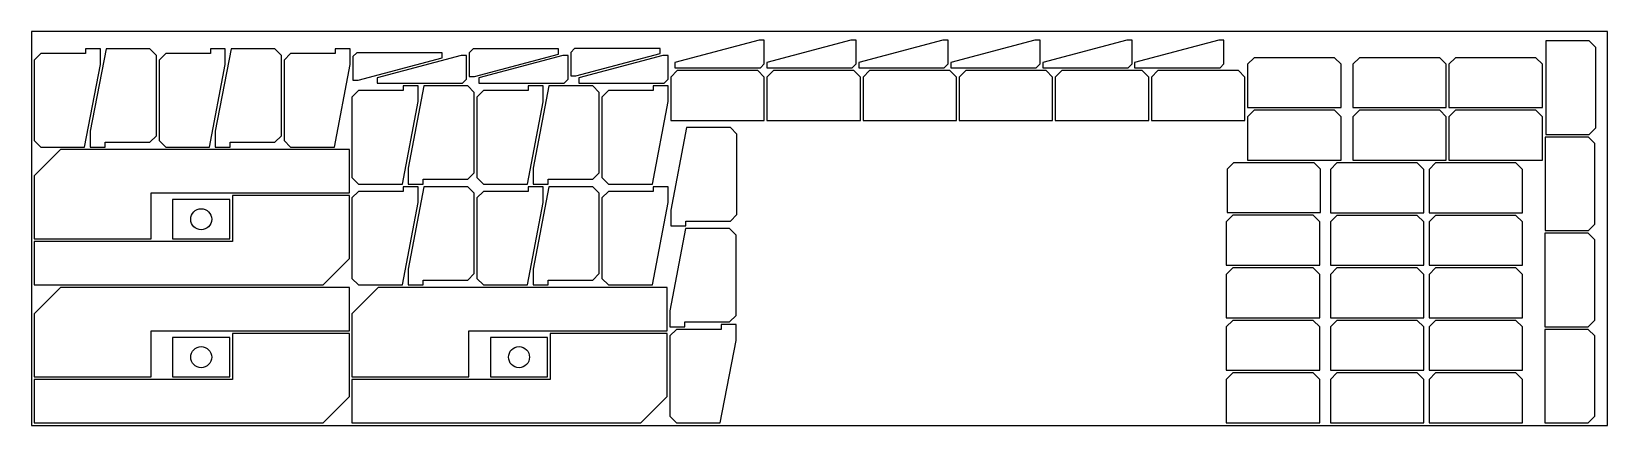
# Model space of a CAD drawing. Header units: metres. Extents: x 0 to 6000, y 0 to 1500.
import ezdxf

# ---------------------------------------------------------------- set-up
doc = ezdxf.new("R2010")
doc.units = ezdxf.units.M

msp = doc.modelspace()

# ---------------------------------------------------------------- linework, layer by layer
for points in [[(0, 0), (6000, 0), (6000, 1500), (0, 1500)], [(2449.8, 1361.8), (2774.8, 1361.8), (2789.8, 1376.8), (2789.8, 1466.8), (2769.8, 1466.8), (2449.8, 1381.8)], [(2799.8, 1361.8), (3124.8, 1361.8), (3139.8, 1376.8), (3139.8, 1466.8), (3119.8, 1466.8), (2799.8, 1381.8)], [(3149.8, 1361.8), (3474.8, 1361.8), (3489.8, 1376.8), (3489.8, 1466.8), (3469.8, 1466.8), (3149.8, 1381.8)], [(3499.8, 1361.8), (3824.8, 1361.8), (3839.8, 1376.8), (3839.8, 1466.8), (3819.8, 1466.8), (3499.8, 1381.8)], [(3849.8, 1361.8), (4174.8, 1361.8), (4189.8, 1376.8), (4189.8, 1466.8), (4169.8, 1466.8), (3849.8, 1381.8)], [(4199.8, 1361.8), (4524.8, 1361.8), (4539.8, 1376.8), (4539.8, 1466.8), (4519.8, 1466.8), (4199.8, 1381.8)], [(5955.6, 1439.2), (5930.6, 1464.2), (5765.6, 1464.2), (5765.6, 1108.2), (5930.6, 1108.2), (5955.6, 1133.2)], [(35, 1060.3), (202, 1060.3), (262, 1374.3), (262, 1434.3), (205, 1434.3), (205, 1416.3), (35, 1416.3), (10, 1391.3), (10, 1085.3)], [(450.7, 1434.3), (283.7, 1434.3), (223.7, 1120.3), (223.7, 1060.3), (280.7, 1060.3), (280.7, 1078.3), (450.7, 1078.3), (475.7, 1103.3), (475.7, 1409.3)], [(510.8, 1060.3), (677.8, 1060.3), (737.8, 1374.3), (737.8, 1434.3), (680.8, 1434.3), (680.8, 1416.3), (510.8, 1416.3), (485.8, 1391.3), (485.8, 1085.3)], [(926.5, 1434.3), (759.5, 1434.3), (699.5, 1120.3), (699.5, 1060.3), (756.5, 1060.3), (756.5, 1078.3), (926.5, 1078.3), (951.5, 1103.3), (951.5, 1409.3)], [(986.5, 1060.3), (1153.5, 1060.3), (1213.5, 1374.3), (1213.5, 1434.3), (1156.5, 1434.3), (1156.5, 1416.3), (986.5, 1416.3), (961.5, 1391.3), (961.5, 1085.3)], [(1563.6, 1419.3), (1238.6, 1419.3), (1223.6, 1404.3), (1223.6, 1314.3), (1243.6, 1314.3), (1563.6, 1399.3)], [(1316.1, 1303.2), (1641.1, 1303.2), (1656.1, 1318.2), (1656.1, 1408.2), (1636.1, 1408.2), (1316.1, 1323.2)], [(2006.2, 1434.2), (1681.2, 1434.2), (1666.2, 1419.2), (1666.2, 1329.2), (1686.2, 1329.2), (2006.2, 1414.2)], [(1702.7, 1303.2), (2027.7, 1303.2), (2042.7, 1318.2), (2042.7, 1408.2), (2022.7, 1408.2), (1702.7, 1323.2)], [(2392.8, 1435.7), (2067.8, 1435.7), (2052.8, 1420.7), (2052.8, 1330.7), (2072.8, 1330.7), (2392.8, 1415.7)], [(2083.6, 1303.2), (2408.6, 1303.2), (2423.6, 1318.2), (2423.6, 1408.2), (2403.6, 1408.2), (2083.6, 1323.2)], [(4654.7, 1400.4), (4629.7, 1375.4), (4629.7, 1210.4), (4985.7, 1210.4), (4985.7, 1375.4), (4960.7, 1400.4)], [(5055.3, 1400.2), (5030.3, 1375.2), (5030.3, 1210.2), (5386.3, 1210.2), (5386.3, 1375.2), (5361.3, 1400.2)], [(5421.4, 1400.2), (5396.4, 1375.2), (5396.4, 1210.2), (5752.4, 1210.2), (5752.4, 1375.2), (5727.4, 1400.2)], [(2458.6, 1351.7), (2433.6, 1326.7), (2433.6, 1161.7), (2789.6, 1161.7), (2789.6, 1326.7), (2764.6, 1351.7)], [(2824.7, 1351.7), (2799.7, 1326.7), (2799.7, 1161.7), (3155.7, 1161.7), (3155.7, 1326.7), (3130.7, 1351.7)], [(3190.7, 1351.7), (3165.7, 1326.7), (3165.7, 1161.7), (3521.7, 1161.7), (3521.7, 1326.7), (3496.7, 1351.7)], [(3556.7, 1351.7), (3531.7, 1326.7), (3531.7, 1161.7), (3887.7, 1161.7), (3887.7, 1326.7), (3862.7, 1351.7)], [(3922.7, 1351.7), (3897.7, 1326.7), (3897.7, 1161.7), (4253.7, 1161.7), (4253.7, 1326.7), (4228.7, 1351.7)], [(4288.7, 1351.7), (4263.7, 1326.7), (4263.7, 1161.7), (4619.7, 1161.7), (4619.7, 1326.7), (4594.7, 1351.7)], [(1245.1, 919.2), (1412.1, 919.2), (1472.1, 1233.2), (1472.1, 1293.2), (1415.1, 1293.2), (1415.1, 1275.2), (1245.1, 1275.2), (1220.1, 1250.2), (1220.1, 944.2)], [(1660.8, 1293.2), (1493.8, 1293.2), (1433.8, 979.2), (1433.8, 919.2), (1490.8, 919.2), (1490.8, 937.2), (1660.8, 937.2), (1685.8, 962.2), (1685.8, 1268.2)], [(1720.8, 918.9), (1887.8, 918.9), (1947.8, 1232.9), (1947.8, 1292.9), (1890.8, 1292.9), (1890.8, 1274.9), (1720.8, 1274.9), (1695.8, 1249.9), (1695.8, 943.9)], [(2136.5, 1293.2), (1969.5, 1293.2), (1909.5, 979.2), (1909.5, 919.2), (1966.5, 919.2), (1966.5, 937.2), (2136.5, 937.2), (2161.5, 962.2), (2161.5, 1268.2)], [(2196.6, 919.2), (2363.6, 919.2), (2423.6, 1233.2), (2423.6, 1293.2), (2366.6, 1293.2), (2366.6, 1275.2), (2196.6, 1275.2), (2171.6, 1250.2), (2171.6, 944.2)], [(4654.7, 1200.3), (4629.7, 1175.3), (4629.7, 1010.3), (4985.7, 1010.3), (4985.7, 1175.3), (4960.7, 1200.3)], [(5055.3, 1200.1), (5030.3, 1175.1), (5030.3, 1010.1), (5386.3, 1010.1), (5386.3, 1175.1), (5361.3, 1200.1)], [(5421.4, 1200.1), (5396.4, 1175.1), (5396.4, 1010.1), (5752.4, 1010.1), (5752.4, 1175.1), (5727.4, 1200.1)], [(2660.6, 1134.2), (2493.6, 1134.2), (2433.6, 820.2), (2433.6, 760.2), (2490.6, 760.2), (2490.6, 778.2), (2660.6, 778.2), (2685.6, 803.2), (2685.6, 1109.2)], [(5952.4, 1073.1), (5927.4, 1098.1), (5762.4, 1098.1), (5762.4, 742.1), (5927.4, 742.1), (5952.4, 767.1)], [(455, 710.2), (455, 885.2), (1210, 885.2), (1210, 1050.2), (110, 1050.2), (10, 950.2), (10, 710.2)], [(4576.8, 1000.3), (4551.8, 975.3), (4551.8, 810.3), (4907.8, 810.3), (4907.8, 975.3), (4882.8, 1000.3)], [(4969.9, 1000.1), (4944.9, 975.1), (4944.9, 810.1), (5300.9, 810.1), (5300.9, 975.1), (5275.9, 1000.1)], [(5345.5, 1000.1), (5320.5, 975.1), (5320.5, 810.1), (5676.5, 810.1), (5676.5, 975.1), (5651.5, 1000.1)], [(1245.1, 535.2), (1412.1, 535.2), (1472.1, 849.2), (1472.1, 909.2), (1415.1, 909.2), (1415.1, 891.2), (1245.1, 891.2), (1220.1, 866.2), (1220.1, 560.2)], [(1660.8, 909.2), (1493.8, 909.2), (1433.8, 595.2), (1433.8, 535.2), (1490.8, 535.2), (1490.8, 553.2), (1660.8, 553.2), (1685.8, 578.2), (1685.8, 884.2)], [(1720.8, 535.2), (1887.8, 535.2), (1947.8, 849.2), (1947.8, 909.2), (1890.8, 909.2), (1890.8, 891.2), (1720.8, 891.2), (1695.8, 866.2), (1695.8, 560.2)], [(2136.5, 909.2), (1969.5, 909.2), (1909.5, 595.2), (1909.5, 535.2), (1966.5, 535.2), (1966.5, 553.2), (2136.5, 553.2), (2161.5, 578.2), (2161.5, 884.2)], [(2196.6, 535.2), (2363.6, 535.2), (2423.6, 849.2), (2423.6, 909.2), (2366.6, 909.2), (2366.6, 891.2), (2196.6, 891.2), (2171.6, 866.2), (2171.6, 560.2)], [(765, 875.2), (765, 700.2), (10, 700.2), (10, 535.2), (1110.1, 535.2), (1210, 635.2), (1210, 875.2)], [(537, 860.2), (537, 710.2), (755, 710.2), (755, 860.2)], [(4573.3, 800.2), (4548.3, 775.2), (4548.3, 610.2), (4904.3, 610.2), (4904.3, 775.2), (4879.3, 800.2)], [(4969.9, 800.1), (4944.9, 775.1), (4944.9, 610.1), (5300.9, 610.1), (5300.9, 775.1), (5275.9, 800.1)], [(5345.5, 800.1), (5320.5, 775.1), (5320.5, 610.1), (5676.5, 610.1), (5676.5, 775.1), (5651.5, 800.1)], [(2657.1, 750.1), (2490.1, 750.1), (2430.1, 436.1), (2430.1, 376.1), (2487.2, 376.1), (2487.2, 394.1), (2657.1, 394.1), (2682.1, 419.1), (2682.1, 725.1)], [(5951.9, 707.1), (5926.9, 732.1), (5761.9, 732.1), (5761.9, 376.1), (5926.9, 376.1), (5951.9, 401.1)], [(4573.3, 600.2), (4548.3, 575.2), (4548.3, 410.2), (4904.3, 410.2), (4904.3, 575.2), (4879.3, 600.2)], [(4969.9, 600.1), (4944.9, 575.1), (4944.9, 410.1), (5300.9, 410.1), (5300.9, 575.1), (5275.9, 600.1)], [(5345.5, 600.1), (5320.5, 575.1), (5320.5, 410.1), (5676.5, 410.1), (5676.5, 575.1), (5651.5, 600.1)], [(455, 185.1), (455, 360.1), (1210, 360.1), (1210, 525.1), (110, 525.1), (10, 425.1), (10, 185.1)], [(1665.1, 185.1), (1665.1, 360.1), (2420.1, 360.1), (2420.1, 525.1), (1320.1, 525.1), (1220.1, 425.1), (1220.1, 185.1)], [(2455.1, 10), (2622.1, 10), (2682.1, 324), (2682.1, 384), (2625.1, 384), (2625.1, 366), (2455.1, 366), (2430.1, 341), (2430.1, 35)], [(4573.3, 400.1), (4548.3, 375.1), (4548.3, 210.1), (4904.3, 210.1), (4904.3, 375.1), (4879.3, 400.1)], [(4969.9, 400.1), (4944.9, 375.1), (4944.9, 210.1), (5300.9, 210.1), (5300.9, 375.1), (5275.9, 400.1)], [(5345.5, 400.1), (5320.5, 375.1), (5320.5, 210.1), (5676.5, 210.1), (5676.5, 375.1), (5651.5, 400.1)], [(5951.9, 341), (5926.9, 366), (5761.9, 366), (5761.9, 10), (5926.9, 10), (5951.9, 35)], [(765, 350.1), (765, 175.1), (10, 175.1), (10, 10), (1110.1, 10), (1210, 110), (1210, 350.1)], [(537, 335.1), (537, 185.1), (755, 185.1), (755, 335.1)], [(1975.1, 350.1), (1975.1, 175.1), (1220.1, 175.1), (1220.1, 10), (2320.1, 10), (2420.1, 110), (2420.1, 350.1)], [(1747, 335.1), (1747, 185.1), (1965, 185.1), (1965, 335.1)], [(4573.3, 200.1), (4548.3, 175.1), (4548.3, 10), (4904.3, 10), (4904.3, 175.1), (4879.3, 200.1)], [(4969.9, 200.1), (4944.9, 175.1), (4944.9, 10), (5300.9, 10), (5300.9, 175.1), (5275.9, 200.1)], [(5345.5, 200.1), (5320.5, 175.1), (5320.5, 10), (5676.5, 10), (5676.5, 175.1), (5651.5, 200.1)]]:
    msp.add_lwpolyline(points, close=True)
for points in [[(646, 825.2, -1), (646, 745.2, -1)], [(646, 300.1, -1), (646, 220.1, -1)], [(1856, 300.1, -1), (1856, 220.1, -1)]]:
    msp.add_lwpolyline(points, format="xyb", close=True)

doc.saveas('drawing.dxf')
